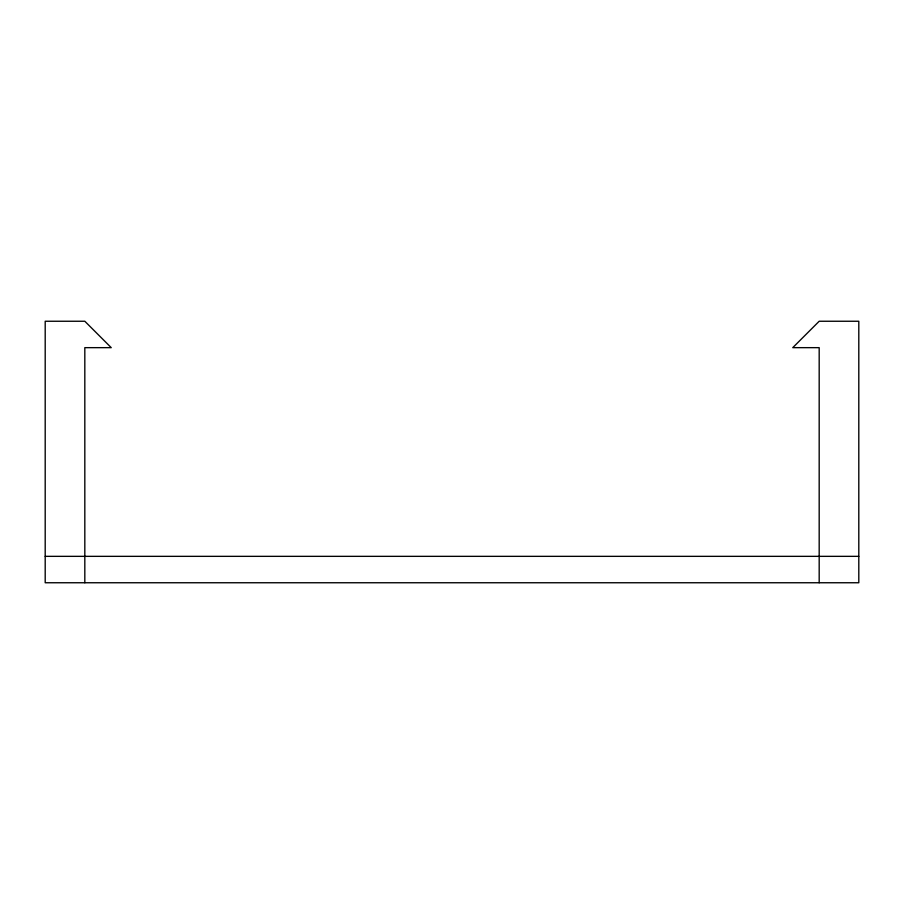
<?xml version="1.0" encoding="UTF-8"?>
<svg xmlns="http://www.w3.org/2000/svg" width="904" height="904" viewBox="0 0 904 904"><rect width="100%" height="100%" fill="white"/><g stroke="black" fill="none" stroke-linecap="round" stroke-linejoin="round"><path stroke-width="1.36" d="M45.2 556.344L858.8 556.344M819.182 582.752L819.182 347.656L792.763 347.656L819.182 321.248L858.8 321.248L858.8 582.752L45.2 582.752L45.2 321.248L84.818 321.248L111.237 347.656L84.818 347.656L84.818 582.752"/></g></svg>
